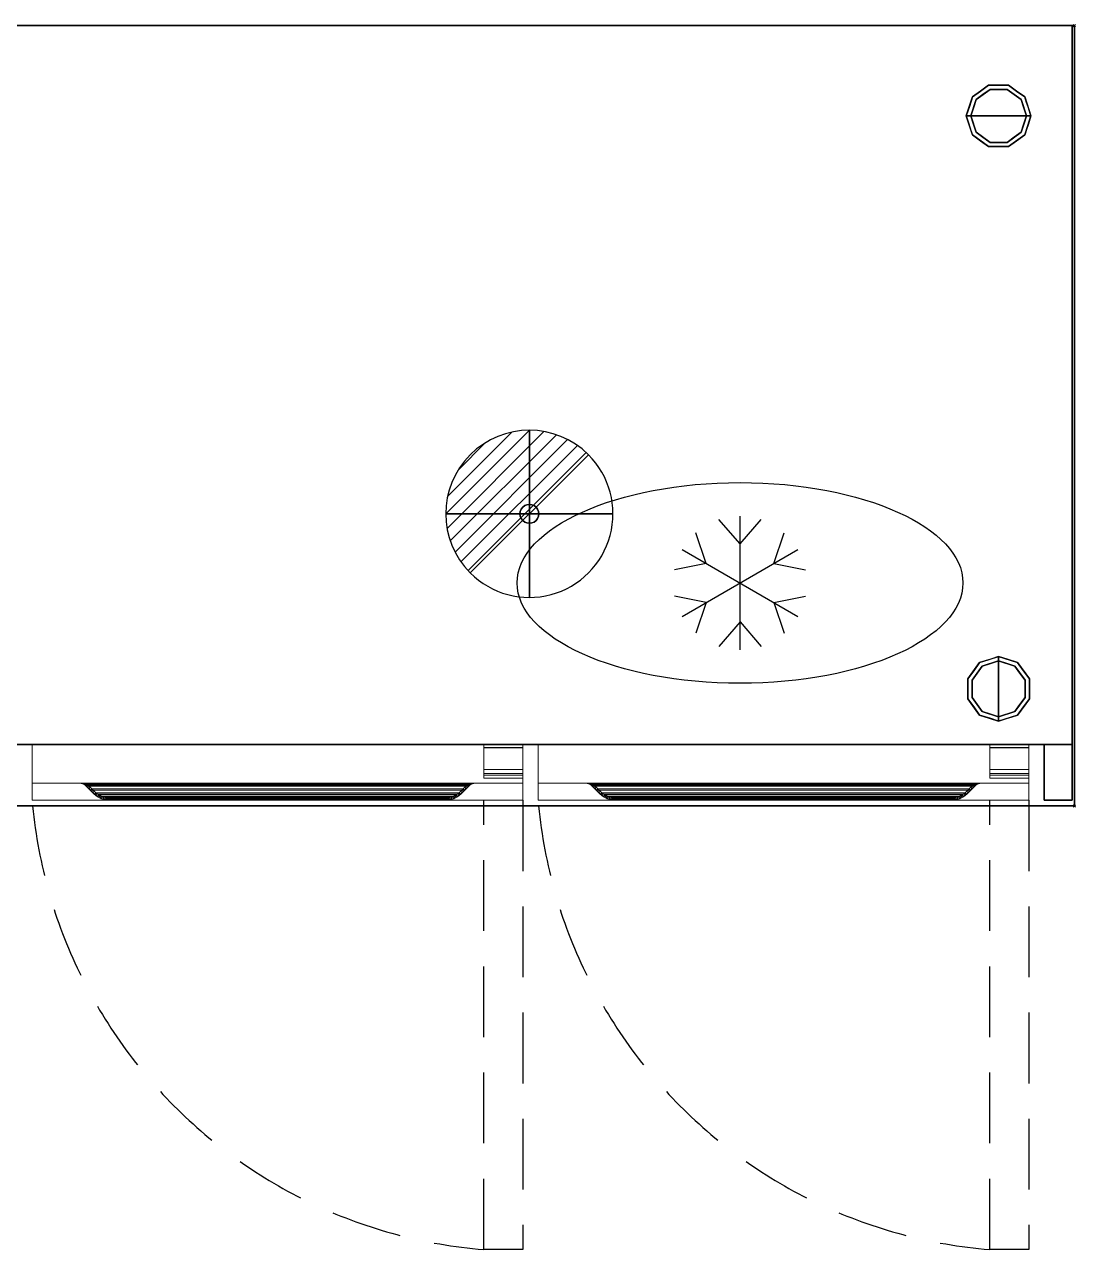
# Model space of a CAD drawing. Header units: millimetres. Extents: x -14 to 2116, y -1098 to 1.
# Drawn here: x 1173 to 2116, y -1098 to 1 of the extents above; entities that cross this region are included whole.
import ezdxf

# ---------------------------------------------------------------- set-up
doc = ezdxf.new("R2010")
doc.units = ezdxf.units.MM
doc.header["$PDMODE"] = 3
doc.linetypes.add('NASCOSTA', pattern=[9.525, 6.35, -3.175])
for name, color, linetype in [('IQ_200_2D', 1, 'Continuous'), ('IQ_200_3D', 1, 'Continuous'), ('IQ_204_2D', 7, 'Continuous'), ('IQ_204_3D', 7, 'Continuous'), ('IQ_CON_DRAIN_INT', 7, 'Continuous'), ('IQ_INS_3D', 3, 'Continuous')]:
    doc.layers.add(name, color=color, linetype=linetype)

# ---------------------------------------------------------------- blocks, each defined once
blk = doc.blocks.new('hpp_sd_r_2d')
at = {"layer": 'IQ_204_2D', "linetype": 'NASCOSTA', "ltscale": 10}
for p, q in [((405, -403), (405, 0)), ((440, 0), (440, -403)), ((440, -403), (405, -403))]:
    blk.add_line(p, q, dxfattribs=at)
blk.add_arc((441, 38.4), 442.9, 185.6227, 265.337, dxfattribs=at)
blk = doc.blocks.new('hpp_sd_r_3d')
at = {"layer": 'IQ_200_3D', "lineweight": 9}
mesh = blk.add_polyface(dxfattribs=at)
corners = [(0, -50, 568.8), (0, -50, 47), (0, 0, 47), (0, 0, 675), (0, -34.6, 675), (0, -34.6, 626.3)]
mesh.append_faces([[corners[k] for k in face] for face in [(5, 3, 0)]], dxfattribs={"vtx0": -1, "vtx1": -1})
mesh.append_faces([[corners[k] for k in face] for face in [(5, 4, 3)]], dxfattribs={"vtx2": -1})
mesh.append_faces([[corners[k] for k in face] for face in [(3, 2, 1, 0)]], dxfattribs={"vtx3": -1})
mesh = blk.add_polyface(dxfattribs=at)
corners = [(0, 0, 47), (0, -50, 47), (440, -50, 47), (440, 0, 47)]
mesh.append_faces([[corners[k] for k in face] for face in [(3, 2, 1, 0)]])
mesh = blk.add_polyface(dxfattribs=at)
corners = [(0, 0, 675), (0, 0, 47), (440, 0, 47), (440, 0, 675)]
mesh.append_faces([[corners[k] for k in face] for face in [(3, 2, 1, 0)]])
mesh = blk.add_polyface(dxfattribs=at)
corners = [(0, -34.6, 675), (0, 0, 675), (440, 0, 675), (440, -34.6, 675)]
mesh.append_faces([[corners[k] for k in face] for face in [(3, 2, 1, 0)]])
mesh = blk.add_polyface(dxfattribs=at)
corners = [(440, -50, 568.8), (440, -34.6, 626.3), (440, -34.6, 675), (440, 0, 675), (440, 0, 47), (440, -50, 47)]
mesh.append_faces([[corners[k] for k in face] for face in [(4, 3, 1, 0)]], dxfattribs={"vtx1": -1, "vtx3": -1})
mesh.append_faces([[corners[k] for k in face] for face in [(3, 2, 1), (0, 5, 4)]], dxfattribs={"vtx2": -1})
mesh = blk.add_polyface(dxfattribs=at)
corners = [(440, -34.6, 626.3), (0, -34.6, 626.3), (0, -34.6, 675), (440, -34.6, 675), (48.3, -34.6, 656.6), (391.7, -34.6, 656.6), (392.9, -34.6, 657.7), (395, -34.6, 659.6), (397.5, -34.6, 661.2), (400.1, -34.6, 662.4), (39.9, -34.6, 662.4), (42.5, -34.6, 661.2), (45, -34.6, 659.6), (47.1, -34.6, 657.7)]
mesh.append_faces([[corners[k] for k in face] for face in [(10, 13, 12, 11)]], dxfattribs={"vtx0": -1})
mesh.append_faces([[corners[k] for k in face] for face in [(13, 10, 1, 4)]], dxfattribs={"vtx0": -1, "vtx1": -1, "vtx2": -1})
mesh.append_faces([[corners[k] for k in face] for face in [(9, 3, 2, 10), (9, 0, 3)]], dxfattribs={"vtx0": -1, "vtx2": -1})
mesh.append_faces([[corners[k] for k in face] for face in [(7, 6, 9, 8)]], dxfattribs={"vtx1": -1})
mesh.append_faces([[corners[k] for k in face] for face in [(2, 1, 10)]], dxfattribs={"vtx1": -1, "vtx2": -1})
mesh.append_faces([[corners[k] for k in face] for face in [(6, 5, 0, 9)]], dxfattribs={"vtx1": -1, "vtx2": -1, "vtx3": -1})
mesh.append_faces([[corners[k] for k in face] for face in [(1, 0, 5, 4)]], dxfattribs={"vtx1": -1, "vtx3": -1})
mesh = blk.add_polyface(dxfattribs=at)
corners = [(0, -50, 568.8), (0, -34.6, 626.3), (440, -34.6, 626.3), (440, -50, 568.8)]
mesh.append_faces([[corners[k] for k in face] for face in [(3, 2, 1, 0)]])
mesh = blk.add_polyface(dxfattribs=at)
corners = [(48.3, -37.3, 656.6), (47.7, -36.7, 657.1), (47.1, -36.2, 657.7), (45.1, -35.2, 659.5), (42.6, -34.7, 661.1), (39.9, -34.6, 662.4), (400.1, -34.6, 662.4), (397.4, -34.7, 661.1), (394.9, -35.2, 659.5), (392.9, -36.2, 657.7), (392.3, -36.7, 657.1), (391.7, -37.3, 656.6)]
mesh.append_faces([[corners[k] for k in face] for face in [(5, 4, 7, 6)]], dxfattribs={"vtx1": -1})
mesh.append_faces([[corners[k] for k in face] for face in [(4, 3, 8, 7), (9, 8, 3, 2), (2, 1, 10, 9)]], dxfattribs={"vtx1": -1, "vtx3": -1})
mesh.append_faces([[corners[k] for k in face] for face in [(1, 0, 11, 10)]], dxfattribs={"vtx3": -1})
mesh = blk.add_polyface(dxfattribs=at)
corners = [(39.9, -34.6, 662.4), (42.6, -34.7, 661.1), (45.1, -35.2, 659.5), (47.1, -36.2, 657.7), (47.1, -34.6, 657.7), (45, -34.6, 659.6), (42.5, -34.6, 661.2), (41, -34.7, 661.9), (47.1, -35.1, 657.7), (41, -34.6, 661.9)]
mesh.append_faces([[corners[k] for k in face] for face in [(8, 5, 4)]], dxfattribs={"vtx0": -1})
mesh.append_faces([[corners[k] for k in face] for face in [(2, 5, 8)]], dxfattribs={"vtx0": -1, "vtx1": -1, "vtx2": -1})
mesh.append_faces([[corners[k] for k in face] for face in [(1, 6, 5), (6, 1, 7)]], dxfattribs={"vtx0": -1, "vtx2": -1})
mesh.append_faces([[corners[k] for k in face] for face in [(2, 1, 5), (9, 6, 7)]], dxfattribs={"vtx1": -1, "vtx2": -1})
mesh.append_faces([[corners[k] for k in face] for face in [(8, 3, 2), (7, 0, 9)]], dxfattribs={"vtx2": -1})
mesh = blk.add_polyface(dxfattribs=at)
corners = [(47.1, -34.6, 657.7), (47.1, -36.2, 657.7), (47.7, -36.7, 657.1), (48.3, -37.3, 656.6), (51.9, -41, 653), (55.6, -44.6, 649.2), (58.6, -46.9, 646.3), (61.9, -48.6, 642.9), (65.5, -49.6, 639.3), (69.3, -50, 635.6), (83.6, -50, 621.3), (83.6, -48, 621.3), (69.3, -48, 635.6), (65.9, -47.7, 638.9), (62.7, -46.7, 642.2), (59.7, -45.2, 645.2), (57, -43.2, 647.9), (53.3, -39.6, 651.6), (49.7, -35.9, 655.1), (49, -35.2, 655.8), (48.3, -34.6, 656.6)]
mesh.append_faces([[corners[k] for k in face] for face in [(8, 13, 9), (6, 15, 7), (14, 7, 15), (3, 18, 4), (19, 2, 20)]], dxfattribs={"vtx0": -1, "vtx1": -1})
mesh.append_faces([[corners[k] for k in face] for face in [(9, 13, 12), (14, 8, 7), (19, 3, 2), (20, 2, 1)]], dxfattribs={"vtx0": -1, "vtx2": -1})
mesh.append_faces([[corners[k] for k in face] for face in [(16, 15, 6), (14, 13, 8), (17, 16, 5), (6, 5, 16), (18, 17, 4), (5, 4, 17), (19, 18, 3)]], dxfattribs={"vtx1": -1, "vtx2": -1})
mesh.append_faces([[corners[k] for k in face] for face in [(1, 0, 20)]], dxfattribs={"vtx2": -1})
mesh.append_faces([[corners[k] for k in face] for face in [(12, 11, 10, 9)]], dxfattribs={"vtx3": -1})
mesh = blk.add_polyface(dxfattribs=at)
corners = [(390.3, -35.9, 655.1), (391, -35.2, 655.8), (391.7, -34.6, 656.6), (48.3, -34.6, 656.6), (49, -35.2, 655.8), (49.7, -35.9, 655.1)]
mesh.append_faces([[corners[k] for k in face] for face in [(1, 0, 5, 4), (4, 3, 2, 1)]], dxfattribs={"vtx3": -1})
mesh = blk.add_polyface(dxfattribs=at)
corners = [(391.7, -37.3, 656.6), (388.1, -41, 653), (384.4, -44.6, 649.2), (55.6, -44.6, 649.2), (51.9, -41, 653), (48.3, -37.3, 656.6)]
mesh.append_faces([[corners[k] for k in face] for face in [(1, 0, 5, 4), (4, 3, 2, 1)]], dxfattribs={"vtx3": -1})
mesh = blk.add_polyface(dxfattribs=at)
corners = [(383, -43.2, 647.9), (386.7, -39.6, 651.6), (390.3, -35.9, 655.1), (49.7, -35.9, 655.1), (53.3, -39.6, 651.6), (57, -43.2, 647.9)]
mesh.append_faces([[corners[k] for k in face] for face in [(1, 0, 5, 4), (4, 3, 2, 1)]], dxfattribs={"vtx3": -1})
mesh = blk.add_polyface(dxfattribs=at)
corners = [(370.7, -48, 635.6), (374.1, -47.7, 638.9), (377.3, -46.7, 642.2), (380.3, -45.2, 645.2), (383, -43.2, 647.9), (57, -43.2, 647.9), (59.7, -45.2, 645.2), (62.7, -46.7, 642.2), (65.9, -47.7, 638.9), (69.3, -48, 635.6)]
mesh.append_faces([[corners[k] for k in face] for face in [(9, 8, 1, 0)]], dxfattribs={"vtx1": -1})
mesh.append_faces([[corners[k] for k in face] for face in [(2, 1, 8, 7), (7, 6, 3, 2)]], dxfattribs={"vtx1": -1, "vtx3": -1})
mesh.append_faces([[corners[k] for k in face] for face in [(6, 5, 4, 3)]], dxfattribs={"vtx3": -1})
mesh = blk.add_polyface(dxfattribs=at)
corners = [(391.7, -34.6, 656.6), (391, -35.2, 655.8), (390.3, -35.9, 655.1), (386.7, -39.6, 651.6), (383, -43.2, 647.9), (380.3, -45.2, 645.2), (377.3, -46.7, 642.2), (374.1, -47.7, 638.9), (370.7, -48, 635.6), (356.4, -48, 621.3), (356.4, -50, 621.3), (370.7, -50, 635.6), (374.5, -49.6, 639.3), (378.1, -48.6, 642.9), (381.4, -46.9, 646.3), (384.4, -44.6, 649.2), (388.1, -41, 653), (391.7, -37.3, 656.6), (392.3, -36.7, 657.1), (392.9, -36.2, 657.7), (392.9, -34.6, 657.7)]
mesh.append_faces([[corners[k] for k in face] for face in [(8, 11, 10, 9)]], dxfattribs={"vtx0": -1})
mesh.append_faces([[corners[k] for k in face] for face in [(4, 14, 5), (18, 0, 19), (0, 18, 1), (3, 15, 4), (14, 4, 15)]], dxfattribs={"vtx0": -1, "vtx1": -1})
mesh.append_faces([[corners[k] for k in face] for face in [(6, 13, 12), (13, 6, 5), (11, 8, 7), (7, 12, 11), (2, 17, 16)]], dxfattribs={"vtx0": -1, "vtx2": -1})
mesh.append_faces([[corners[k] for k in face] for face in [(14, 13, 5), (7, 6, 12), (18, 17, 1), (16, 15, 3), (3, 2, 16), (2, 1, 17)]], dxfattribs={"vtx1": -1, "vtx2": -1})
mesh.append_faces([[corners[k] for k in face] for face in [(0, 20, 19)]], dxfattribs={"vtx2": -1})
mesh = blk.add_polyface(dxfattribs=at)
corners = [(392.9, -34.6, 657.7), (392.9, -36.2, 657.7), (394.9, -35.2, 659.5), (397.4, -34.7, 661.1), (400.1, -34.6, 662.4), (397.5, -34.6, 661.2), (395, -34.6, 659.6), (392.9, -35.1, 657.7), (399, -34.7, 661.9), (399, -34.6, 661.9)]
mesh.append_faces([[corners[k] for k in face] for face in [(6, 7, 0), (7, 2, 1)]], dxfattribs={"vtx0": -1})
mesh.append_faces([[corners[k] for k in face] for face in [(2, 7, 6)]], dxfattribs={"vtx0": -1, "vtx1": -1, "vtx2": -1})
mesh.append_faces([[corners[k] for k in face] for face in [(8, 5, 9)]], dxfattribs={"vtx0": -1, "vtx2": -1})
mesh.append_faces([[corners[k] for k in face] for face in [(8, 3, 5), (6, 5, 3), (3, 2, 6)]], dxfattribs={"vtx1": -1, "vtx2": -1})
mesh.append_faces([[corners[k] for k in face] for face in [(9, 4, 8)]], dxfattribs={"vtx2": -1})
mesh = blk.add_polyface(dxfattribs=at)
corners = [(0, -50, 47), (0, -50, 568.8), (440, -50, 568.8), (440, -50, 47)]
mesh.append_faces([[corners[k] for k in face] for face in [(3, 2, 1, 0)]])
mesh = blk.add_polyface(dxfattribs=at)
corners = [(384.4, -44.6, 649.2), (381.4, -46.9, 646.3), (378.1, -48.6, 642.9), (374.5, -49.6, 639.3), (370.7, -50, 635.6), (69.3, -50, 635.6), (65.5, -49.6, 639.3), (61.9, -48.6, 642.9), (58.6, -46.9, 646.3), (55.6, -44.6, 649.2)]
mesh.append_faces([[corners[k] for k in face] for face in [(4, 3, 6, 5)]], dxfattribs={"vtx1": -1})
mesh.append_faces([[corners[k] for k in face] for face in [(2, 1, 8, 7), (7, 6, 3, 2)]], dxfattribs={"vtx1": -1, "vtx3": -1})
mesh.append_faces([[corners[k] for k in face] for face in [(1, 0, 9, 8)]], dxfattribs={"vtx3": -1})
mesh = blk.add_polyface(dxfattribs=at)
corners = [(338.7, -48, 614), (345.2, -48, 614.8), (351.2, -48, 617.3), (356.4, -48, 621.3), (370.7, -48, 635.6), (69.3, -48, 635.6), (83.6, -48, 621.3), (88.8, -48, 617.3), (94.8, -48, 614.8), (101.3, -48, 614)]
mesh.append_faces([[corners[k] for k in face] for face in [(6, 9, 8, 7)]], dxfattribs={"vtx0": -1})
mesh.append_faces([[corners[k] for k in face] for face in [(4, 9, 6, 5)]], dxfattribs={"vtx0": -1, "vtx1": -1})
mesh.append_faces([[corners[k] for k in face] for face in [(9, 4, 3, 0)]], dxfattribs={"vtx0": -1, "vtx2": -1})
mesh.append_faces([[corners[k] for k in face] for face in [(2, 1, 0, 3)]], dxfattribs={"vtx2": -1})
mesh = blk.add_polyface(dxfattribs=at)
corners = [(370.7, -50, 635.6), (356.4, -50, 621.3), (351.2, -50, 617.3), (345.2, -50, 614.8), (338.7, -50, 614), (101.3, -50, 614), (94.8, -50, 614.8), (88.8, -50, 617.3), (83.6, -50, 621.3), (69.3, -50, 635.6)]
mesh.append_faces([[corners[k] for k in face] for face in [(2, 4, 3), (6, 8, 7)]], dxfattribs={"vtx0": -1})
mesh.append_faces([[corners[k] for k in face] for face in [(5, 4, 0, 9), (6, 5, 9, 8)]], dxfattribs={"vtx1": -1, "vtx3": -1})
mesh.append_faces([[corners[k] for k in face] for face in [(2, 1, 0, 4)]], dxfattribs={"vtx2": -1, "vtx3": -1})
mesh = blk.add_polyface(dxfattribs=at)
corners = [(83.6, -50, 621.3), (88.8, -50, 617.3), (94.8, -50, 614.8), (101.3, -50, 614), (101.3, -48, 614), (94.8, -48, 614.8), (88.8, -48, 617.3), (83.6, -48, 621.3)]
mesh.append_faces([[corners[k] for k in face] for face in [(7, 6, 1, 0)]], dxfattribs={"vtx1": -1})
mesh.append_faces([[corners[k] for k in face] for face in [(6, 5, 2, 1)]], dxfattribs={"vtx1": -1, "vtx3": -1})
mesh.append_faces([[corners[k] for k in face] for face in [(5, 4, 3, 2)]], dxfattribs={"vtx3": -1})
mesh = blk.add_polyface(dxfattribs=at)
corners = [(101.3, -50, 614), (338.7, -50, 614), (338.7, -48, 614), (101.3, -48, 614)]
mesh.append_faces([[corners[k] for k in face] for face in [(3, 2, 1, 0)]])
mesh = blk.add_polyface(dxfattribs=at)
corners = [(356.4, -48, 621.3), (351.2, -48, 617.3), (345.2, -48, 614.8), (338.7, -48, 614), (338.7, -50, 614), (345.2, -50, 614.8), (351.2, -50, 617.3), (356.4, -50, 621.3)]
mesh.append_faces([[corners[k] for k in face] for face in [(3, 2, 5, 4)]], dxfattribs={"vtx1": -1})
mesh.append_faces([[corners[k] for k in face] for face in [(2, 1, 6, 5)]], dxfattribs={"vtx1": -1, "vtx3": -1})
mesh.append_faces([[corners[k] for k in face] for face in [(1, 0, 7, 6)]], dxfattribs={"vtx3": -1})
at = {"layer": 'IQ_204_3D', "lineweight": 9}
mesh = blk.add_polyface(dxfattribs=at)
corners = [(405, -22.3, 38), (405, -27.5, 38), (405, -27.5, 44.5), (405, -30, 44.5), (405, -30, 35.5), (405, -2.5, 35.5), (405, -2.5, 15.5), (405, 0, 15.5), (405, 0, 38), (405, -26, 44.5), (405, -2.5, 44.5), (405, -2.5, 41.2), (405, 0, 41.2), (405, 0, 47), (405, -26, 47), (405, -2.9, 676), (405, 0, 676), (405, 0, 688.5), (405, -2.5, 688.5), (405, -2.5, 678.5), (405, -26, 678.5), (405, -26, 676)]
mesh.append_faces([[corners[k] for k in face] for face in [(13, 10, 9, 14), (19, 15, 21, 20), (16, 19, 18, 17)]], dxfattribs={"vtx0": -1})
mesh.append_faces([[corners[k] for k in face] for face in [(19, 16, 15)]], dxfattribs={"vtx0": -1, "vtx2": -1})
mesh.append_faces([[corners[k] for k in face] for face in [(0, 8, 5)]], dxfattribs={"vtx1": -1, "vtx2": -1})
mesh.append_faces([[corners[k] for k in face] for face in [(5, 4, 1, 0)]], dxfattribs={"vtx1": -1, "vtx3": -1})
mesh.append_faces([[corners[k] for k in face] for face in [(4, 3, 2, 1), (8, 7, 6, 5), (13, 12, 11, 10)]], dxfattribs={"vtx3": -1})
mesh = blk.add_polyface(dxfattribs=at)
corners = [(405, 0, 15.5), (405, -2.5, 15.5), (440, -2.5, 15.5), (440, 0, 15.5)]
mesh.append_faces([[corners[k] for k in face] for face in [(3, 2, 1, 0)]])
mesh = blk.add_polyface(dxfattribs=at)
corners = [(405, 0, 38), (405, 0, 15.5), (440, 0, 15.5), (440, 0, 38)]
mesh.append_faces([[corners[k] for k in face] for face in [(3, 2, 1, 0)]])
mesh = blk.add_polyface(dxfattribs=at)
corners = [(405, -22.3, 38), (405, 0, 38), (440, 0, 38), (440, -22.3, 38)]
mesh.append_faces([[corners[k] for k in face] for face in [(3, 2, 1, 0)]])
mesh = blk.add_polyface(dxfattribs=at)
corners = [(405, 0, 47), (405, 0, 41.2), (440, 0, 41.2), (440, 0, 47)]
mesh.append_faces([[corners[k] for k in face] for face in [(3, 2, 1, 0)]])
mesh = blk.add_polyface(dxfattribs=at)
corners = [(405, -26, 47), (405, 0, 47), (440, 0, 47), (440, -26, 47)]
mesh.append_faces([[corners[k] for k in face] for face in [(3, 2, 1, 0)]])
mesh = blk.add_polyface(dxfattribs=at)
corners = [(405, 0, 41.2), (405, -2.5, 41.2), (440, -2.5, 41.2), (440, 0, 41.2)]
mesh.append_faces([[corners[k] for k in face] for face in [(3, 2, 1, 0)]])
mesh = blk.add_polyface(dxfattribs=at)
corners = [(405, 0, 676), (405, -2.9, 676), (440, -2.9, 676), (440, 0, 676)]
mesh.append_faces([[corners[k] for k in face] for face in [(3, 2, 1, 0)]])
mesh = blk.add_polyface(dxfattribs=at)
corners = [(405, 0, 688.5), (405, 0, 676), (440, 0, 676), (440, 0, 688.5)]
mesh.append_faces([[corners[k] for k in face] for face in [(3, 2, 1, 0)]])
mesh = blk.add_polyface(dxfattribs=at)
corners = [(405, -2.5, 688.5), (405, 0, 688.5), (440, 0, 688.5), (440, -2.5, 688.5)]
mesh.append_faces([[corners[k] for k in face] for face in [(3, 2, 1, 0)]])
mesh = blk.add_polyface(dxfattribs=at)
corners = [(405, -2.5, 35.5), (405, -30, 35.5), (440, -30, 35.5), (440, -2.5, 35.5)]
mesh.append_faces([[corners[k] for k in face] for face in [(3, 2, 1, 0)]])
mesh = blk.add_polyface(dxfattribs=at)
corners = [(405, -2.5, 15.5), (405, -2.5, 35.5), (440, -2.5, 35.5), (440, -2.5, 15.5)]
mesh.append_faces([[corners[k] for k in face] for face in [(3, 2, 1, 0)]])
mesh = blk.add_polyface(dxfattribs=at)
corners = [(405, -2.5, 44.5), (405, -26, 44.5), (440, -26, 44.5), (440, -2.5, 44.5)]
mesh.append_faces([[corners[k] for k in face] for face in [(3, 2, 1, 0)]])
mesh = blk.add_polyface(dxfattribs=at)
corners = [(405, -2.5, 41.2), (405, -2.5, 44.5), (440, -2.5, 44.5), (440, -2.5, 41.2)]
mesh.append_faces([[corners[k] for k in face] for face in [(3, 2, 1, 0)]])
mesh = blk.add_polyface(dxfattribs=at)
corners = [(405, -2.5, 678.5), (405, -2.5, 688.5), (440, -2.5, 688.5), (440, -2.5, 678.5)]
mesh.append_faces([[corners[k] for k in face] for face in [(3, 2, 1, 0)]])
mesh = blk.add_polyface(dxfattribs=at)
corners = [(405, -26, 678.5), (405, -2.5, 678.5), (440, -2.5, 678.5), (440, -26, 678.5)]
mesh.append_faces([[corners[k] for k in face] for face in [(3, 2, 1, 0)]])
mesh = blk.add_polyface(dxfattribs=at)
corners = [(405, -2.9, 676), (405, -26, 676), (440, -26, 676), (440, -2.9, 676)]
mesh.append_faces([[corners[k] for k in face] for face in [(3, 2, 1, 0)]])
mesh = blk.add_polyface(dxfattribs=at)
corners = [(440, -22.3, 38), (440, 0, 38), (440, 0, 15.5), (440, -2.5, 15.5), (440, -2.5, 35.5), (440, -30, 35.5), (440, -30, 44.5), (440, -27.5, 44.5), (440, -27.5, 38), (440, -26, 44.5), (440, -26, 47), (440, 0, 47), (440, 0, 41.2), (440, -2.5, 41.2), (440, -2.5, 44.5), (440, -2.9, 676), (440, -26, 676), (440, -26, 678.5), (440, -2.5, 678.5), (440, -2.5, 688.5), (440, 0, 688.5), (440, 0, 676)]
mesh.append_faces([[corners[k] for k in face] for face in [(5, 8, 7, 6), (11, 14, 13, 12)]], dxfattribs={"vtx0": -1})
mesh.append_faces([[corners[k] for k in face] for face in [(18, 15, 21)]], dxfattribs={"vtx0": -1, "vtx2": -1})
mesh.append_faces([[corners[k] for k in face] for face in [(19, 18, 21, 20), (16, 15, 18, 17)]], dxfattribs={"vtx1": -1})
mesh.append_faces([[corners[k] for k in face] for face in [(0, 8, 5)]], dxfattribs={"vtx1": -1, "vtx2": -1})
mesh.append_faces([[corners[k] for k in face] for face in [(5, 4, 1, 0)]], dxfattribs={"vtx1": -1, "vtx3": -1})
mesh.append_faces([[corners[k] for k in face] for face in [(3, 2, 1, 4)]], dxfattribs={"vtx2": -1})
mesh.append_faces([[corners[k] for k in face] for face in [(11, 10, 9, 14)]], dxfattribs={"vtx3": -1})
mesh = blk.add_polyface(dxfattribs=at)
corners = [(405, -27.5, 38), (405, -22.3, 38), (440, -22.3, 38), (440, -27.5, 38)]
mesh.append_faces([[corners[k] for k in face] for face in [(3, 2, 1, 0)]])
mesh = blk.add_polyface(dxfattribs=at)
corners = [(405, -26, 44.5), (405, -26, 47), (440, -26, 47), (440, -26, 44.5)]
mesh.append_faces([[corners[k] for k in face] for face in [(3, 2, 1, 0)]])
mesh = blk.add_polyface(dxfattribs=at)
corners = [(405, -26, 676), (405, -26, 678.5), (440, -26, 678.5), (440, -26, 676)]
mesh.append_faces([[corners[k] for k in face] for face in [(3, 2, 1, 0)]])
mesh = blk.add_polyface(dxfattribs=at)
corners = [(405, -27.5, 44.5), (405, -27.5, 38), (440, -27.5, 38), (440, -27.5, 44.5)]
mesh.append_faces([[corners[k] for k in face] for face in [(3, 2, 1, 0)]])
mesh = blk.add_polyface(dxfattribs=at)
corners = [(405, -30, 44.5), (405, -27.5, 44.5), (440, -27.5, 44.5), (440, -30, 44.5)]
mesh.append_faces([[corners[k] for k in face] for face in [(3, 2, 1, 0)]])
mesh = blk.add_polyface(dxfattribs=at)
corners = [(405, -30, 35.5), (405, -30, 44.5), (440, -30, 44.5), (440, -30, 35.5)]
mesh.append_faces([[corners[k] for k in face] for face in [(3, 2, 1, 0)]])
blk = doc.blocks.new('ice_ref')
at = {"layer": 'IQ_204_2D'}
for p, q in [((0, 35), (-19.1, 56.9)), ((0, -60), (0, 60)), ((0, 35), (19.1, 56.9)), ((-30.3, 17.5), (-39.7, 45)), ((30.3, 17.5), (39.7, 45)), ((-52, -30), (52, 30)), ((-52, 30), (52, -30)), ((-30.3, 17.5), (-58.8, 11.9)), ((30.3, 17.5), (58.8, 11.9)), ((-30.3, -17.5), (-58.8, -11.9)), ((-30.3, -17.5), (-39.7, -45)), ((30.3, -17.5), (58.8, -11.9)), ((30.3, -17.5), (39.7, -45)), ((0, -35), (-19.1, -56.9)), ((0, -35), (19.1, -56.9))]:
    blk.add_line(p, q, dxfattribs=at)
blk.add_ellipse((0, 0), major_axis=(-200, 0), ratio=0.45, dxfattribs=at)
blk = doc.blocks.new('*X1778')
at = {"color": 0}
for p, q in [((313.99, 2209.04), (321.51, 2216.55)), ((314.11, 2207.74), (322.8, 2216.44)), ((314.16, 2210.62), (319.93, 2216.39)), ((314.4, 2206.62), (323.93, 2216.15)), ((314.82, 2205.62), (324.92, 2215.72)), ((315.1, 2212.98), (317.57, 2215.44)), ((315.35, 2204.74), (325.8, 2215.19)), ((315.99, 2203.96), (326.58, 2214.56))]:
    blk.add_line(p, q, dxfattribs=at)
blk = doc.blocks.new('drain')
blk.add_line((-2.121, -2.121), (2.121, 2.121))
at = {"extrusion": (-1, 0, 0)}
blk.add_line((0, 2.121, -2.121), (0, -2.121, 2.121), dxfattribs=at)
at = {"extrusion": (0, -1, 0)}
blk.add_line((-2.121, 0, -2.121), (2.121, 0, 2.121), dxfattribs=at)
at = {"extrusion": (-1, 0, 0)}
for start, end in [(45, 225), (225, 45)]:
    blk.add_arc((0, 0), 3, start, end, dxfattribs=at)
for start, end in [(45, 225), (225, 45)]:
    blk.add_arc((0, 0), 3, start, end)
at = {"extrusion": (0, -1, 0)}
for start, end in [(45, 225), (225, 45)]:
    blk.add_arc((0, 0), 3, start, end, dxfattribs=at)
at = {"xscale": 0.4000000000000909, "yscale": 0.4000000000000909, "zscale": 0.4000000000000909}
blk.add_blockref('*X1778', (-128.597, -883.621), dxfattribs=at)
at = {"extrusion": (-1, 0, 0), "xscale": 0.3999999999999773, "yscale": 0.3999999999999773, "zscale": 0.3999999999999773}
blk.add_blockref('*X1778', (-128.597, -883.621), dxfattribs=at)
at = {"extrusion": (0, -1, 0), "xscale": 0.4000000000000909, "yscale": 0.4000000000000909, "zscale": 0.4000000000000909}
blk.add_blockref('*X1778', (-128.597, -883.621), dxfattribs=at)
blk = doc.blocks.new('iq_con_drain3d')
at = {"layer": 'IQ_204_3D'}
for points, invisible_edges in [([(-8.5, 0, -40), (-8.2, 2.2, -40), (-7.4, 4.2, -40), (-6, 6, -40)], 8), ([(6, 6, -40), (7.4, 4.2, -40), (-6, -6, -40), (-8.5, 0, -40)], 14), ([(-8.5, 0), (-8.2, 2.2), (-8.2, 2.2, -40), (-8.5, 0, -40)], 2), ([(-8.5, 0, -40), (-6, -6, -40), (-7.4, -4.2, -40), (-8.2, -2.2, -40)], 1), ([(-8.5, 0, -40), (-8.2, -2.2, -40), (-8.2, -2.2), (-8.5, 0)], 2), ([(-7.4, 4.2, -40), (-8.2, 2.2, -40), (-8.2, 2.2), (-7.4, 4.2)], 10), ([(-6, 6, -40), (-7.4, 4.2, -40), (-7.4, 4.2), (-6, 6)], 10), ([(0, 8.5, -40), (-6, 6, -40), (-4.2, 7.4, -40), (-2.2, 8.2, -40)], 1), ([(-4.2, 7.4, -40), (-6, 6, -40), (-6, 6), (-4.2, 7.4)], 10), ([(-2.2, 8.2, -40), (-4.2, 7.4, -40), (-4.2, 7.4), (-2.2, 8.2)], 10), ([(0, 8.5, -40), (-2.2, 8.2, -40), (-2.2, 8.2), (0, 8.5)], 10), ([(0, 8.5, -40), (2.2, 8.2, -40), (4.2, 7.4, -40), (6, 6, -40)], 8), ([(0, 8.5), (2.2, 8.2), (2.2, 8.2, -40), (0, 8.5, -40)], 10), ([(4.2, 7.4, -40), (2.2, 8.2, -40), (2.2, 8.2), (4.2, 7.4)], 10), ([(6, 6, -40), (4.2, 7.4, -40), (4.2, 7.4), (6, 6)], 10), ([(7.4, 4.2, -40), (6, 6, -40), (6, 6), (7.4, 4.2)], 10), ([(8.5, 0, -40), (6, -6, -40), (7.4, 4.2, -40), (8.2, 2.2, -40)], 3), ([(8.5, 0, -40), (8.2, -2.2, -40), (7.4, -4.2, -40), (6, -6, -40)], 8), ([(8.2, 2.2, -40), (7.4, 4.2, -40), (7.4, 4.2), (8.2, 2.2)], 10), ([(8.5, 0, -40), (8.2, 2.2, -40), (8.2, 2.2), (8.5, 0)], 2), ([(8.5, 0), (8.2, -2.2), (8.2, -2.2, -40), (8.5, 0, -40)], 2), ([(-8.2, -2.2, -40), (-7.4, -4.2, -40), (-7.4, -4.2), (-8.2, -2.2)], 10), ([(-7.4, -4.2, -40), (-6, -6, -40), (-6, -6), (-7.4, -4.2)], 10), ([(0, -8.5, -40), (-2.2, -8.2, -40), (-4.2, -7.4, -40), (-6, -6, -40)], 8), ([(-6, -6, -40), (-4.2, -7.4, -40), (-4.2, -7.4), (-6, -6)], 10), ([(-4.2, -7.4, -40), (-2.2, -8.2, -40), (-2.2, -8.2), (-4.2, -7.4)], 10), ([(0, -8.5), (-2.2, -8.2), (-2.2, -8.2, -40), (0, -8.5, -40)], 10), ([(4.2, -7.4, -40), (2.2, -8.2, -40), (0, -8.5, -40), (6, -6, -40)], 4), ([(0, -8.5, -40), (2.2, -8.2, -40), (2.2, -8.2), (0, -8.5)], 10), ([(2.2, -8.2, -40), (4.2, -7.4, -40), (4.2, -7.4), (2.2, -8.2)], 10), ([(4.2, -7.4, -40), (6, -6, -40), (6, -6), (4.2, -7.4)], 10), ([(6, -6, -40), (7.4, -4.2, -40), (7.4, -4.2), (6, -6)], 10), ([(7.4, -4.2, -40), (8.2, -2.2, -40), (8.2, -2.2), (7.4, -4.2)], 10)]:
    blk.add_3dface(points, dxfattribs=dict(at, invisible_edges=invisible_edges))

msp = doc.modelspace()

# ---------------------------------------------------------------- linework, layer by layer
at = {"layer": 'IQ_200_2D'}
msp.add_lwpolyline([(0, 0), (2115, 0), (2115, -700), (0, -700)], close=True, dxfattribs=at)
at = {"layer": 'IQ_200_3D'}
for points in [[(2115, -700, 850), (0, -700, 850), (0, 0, 850), (2115, 0, 850)], [(2115, 0, 900), (0, 0, 900), (0, -700, 900), (2115, -700, 900)], [(2115, 0, 900), (0, 0, 900), (0, 0, 850), (2115, 0, 850)], [(2113, -645, 150), (2, -645, 150), (2, 0, 150), (2113, 0, 150)], [(2113, 0, 150), (2, 0, 150), (2, 0, 850), (2113, 0, 850)], [(2115, -700, 850), (2115, 0, 850), (2115, 0, 900), (2115, -700, 900)], [(2113, -645, 198), (2113, -695, 198), (2088, -695, 198), (2088, -645, 198)], [(2088, -645, 850), (2088, -645, 198), (2088, -695, 198), (2088, -695, 850)], [(2115, -700, 900), (0, -700, 900), (0, -700, 850), (2115, -700, 850)], [(2088, -695, 850), (2088, -695, 198), (2113, -695, 198), (2113, -695, 850)]]:
    msp.add_3dface(points, dxfattribs=at)
for points, invisible_edges in [([(2113, -645, 198), (2113, 0, 850), (2113, -695, 850), (2113, -695, 198)], 1), ([(2113, 0, 150), (2113, 0, 850), (2113, -645, 198), (2113, -645, 150)], 2), ([(27, -645, 198), (2, -645, 198), (2, -645, 150), (2113, -645, 150)], 8), ([(2113, -645, 150), (2113, -645, 198), (2088, -645, 198), (27, -645, 198)], 12), ([(2088, -645, 198), (2088, -645, 850), (27, -645, 850), (27, -645, 198)], 8), ([(2088, -645, 198), (2088, -645, 850), (27, -645, 850), (27, -645, 198)], 4)]:
    msp.add_3dface(points, dxfattribs=dict(at, invisible_edges=invisible_edges))
at = {"layer": 'IQ_204_2D', "linetype": 'NASCOSTA', "ltscale": 10}
msp.add_line((2, -645), (2113, -645), dxfattribs=at)
at = {"layer": 'IQ_204_2D', "color": 7, "linetype": 'NASCOSTA', "ltscale": 10}
msp.add_lwpolyline([(2, 0), (2113, 0), (2113, -645), (2, -645)], close=True, dxfattribs=at)
at = {"layer": 'IQ_204_3D'}
for points, invisible_edges in [([(2023.5, -64, 25), (2038, -53.4, 25), (2039.3, -57.2, 25), (2026.8, -66.3, 25)], 10), ([(2030.8, -58.7, 150), (2038, -53.4, 150), (2038, -53.4, 25), (2030.8, -58.7, 25)], 10), ([(2047, -53.4, 25), (2038, -53.4, 25), (2038, -53.4, 150), (2047, -53.4, 150)], 10), ([(2038, -53.4, 25), (2056, -53.4, 25), (2054.7, -57.2, 25), (2039.3, -57.2, 25)], 10), ([(2056, -53.4, 25), (2047, -53.4, 25), (2047, -53.4, 150), (2056, -53.4, 150)], 10), ([(2054.7, -57.2, 25), (2056, -53.4, 25), (2070.5, -64, 25), (2067.2, -66.3, 25)], 5), ([(2056, -53.4, 150), (2063.2, -58.7, 150), (2063.2, -58.7, 25), (2056, -53.4, 25)], 10), ([(2018, -81, 25), (2023.5, -64, 25), (2026.8, -66.3, 25), (2022, -81, 25)], 2), ([(2023.5, -64, 25), (2020.8, -72.5, 25), (2020.8, -72.5, 150), (2023.5, -64, 150)], 10), ([(2039.3, -57.2), (2047, -81), (2022, -81), (2026.8, -66.3)], 1), ([(2023.5, -64, 150), (2030.8, -58.7, 150), (2030.8, -58.7, 25), (2023.5, -64, 25)], 10), ([(2026.8, -66.3), (2026.8, -66.3, 25), (2033, -61.8, 25), (2033, -61.8)], 5), ([(2033, -61.8), (2033, -61.8, 25), (2039.3, -57.2, 25), (2039.3, -57.2)], 5), ([(2039.3, -57.2), (2039.3, -57.2, 25), (2047, -57.2, 25), (2047, -57.2)], 5), ([(2047, -81), (2047, -81), (2039.3, -57.2), (2054.7, -57.2)], 11), ([(2047, -57.2), (2047, -57.2, 25), (2054.7, -57.2, 25), (2054.7, -57.2)], 5), ([(2072, -81), (2047, -81), (2054.7, -57.2), (2067.2, -66.3)], 2), ([(2061, -61.8), (2054.7, -57.2), (2054.7, -57.2, 25), (2061, -61.8, 25)], 10), ([(2067.2, -66.3), (2061, -61.8), (2061, -61.8, 25), (2067.2, -66.3, 25)], 10), ([(2070.5, -64, 25), (2063.2, -58.7, 25), (2063.2, -58.7, 150), (2070.5, -64, 150)], 10), ([(2067.2, -66.3, 25), (2070.5, -64, 25), (2076, -81, 25), (2072, -81, 25)], 1), ([(2070.5, -64, 25), (2070.5, -64, 25), (2070.5, -64, 150), (2072.1, -68.9, 25)], 6), ([(2073.2, -72.5, 150), (2073.2, -72.5, 150), (2072.1, -68.9, 25), (2070.5, -64, 150)], 6), ([(2020.8, -72.5, 150), (2020.8, -72.5, 25), (2018, -81, 25), (2018, -81, 150)], 1), ([(2022, -81), (2022, -81, 25), (2024.4, -73.7, 25), (2024.4, -73.7)], 4), ([(2024.4, -73.7), (2024.4, -73.7, 25), (2026.8, -66.3, 25), (2026.8, -66.3)], 5), ([(2069.7, -73.9), (2069.7, -73.9), (2067.2, -66.3), (2069.6, -73.7, 25)], 13), ([(2067.2, -66.3, 25), (2067.2, -66.3, 25), (2069.6, -73.7, 25), (2067.2, -66.3)], 13), ([(2069.6, -73.7, 25), (2069.6, -73.7, 25), (2072, -81, 25), (2069.7, -73.9)], 13), ([(2072, -81, 25), (2072, -81, 25), (2072, -81), (2069.7, -73.9)], 9), ([(2073.2, -72.5, 150), (2073.2, -72.5, 150), (2073.7, -73.9, 25), (2072.1, -68.9, 25)], 11), ([(2073.2, -72.5, 150), (2073.2, -72.5, 150), (2076, -81, 150), (2073.7, -73.9, 25)], 13), ([(2076, -81, 150), (2076, -81, 150), (2076, -81, 25), (2073.7, -73.9, 25)], 9), ([(2018, -81, 150), (2018, -81, 150), (2018, -81, 25), (2020.3, -88.1, 25)], 9), ([(2020.8, -89.5, 150), (2020.8, -89.5, 150), (2018, -81, 150), (2020.3, -88.1, 25)], 13), ([(2018, -81, 25), (2022, -81, 25), (2026.8, -95.7, 25), (2023.5, -98, 25)], 4), ([(2024.4, -88.3, 25), (2024.4, -88.3, 25), (2022, -81, 25), (2024.3, -88.1)], 13), ([(2022, -81, 25), (2022, -81, 25), (2022, -81), (2024.3, -88.1)], 9), ([(2022, -81), (2047, -81), (2039.3, -104.8), (2026.8, -95.7)], 2), ([(2039.3, -104.8), (2039.3, -104.8), (2047, -81), (2054.7, -104.8)], 6), ([(2054.7, -104.8), (2047, -81), (2072, -81), (2067.2, -95.7)], 1), ([(2067.2, -95.7, 25), (2072, -81, 25), (2076, -81, 25), (2070.5, -98, 25)], 8), ([(2072, -81, 25), (2072, -81, 25), (2069.6, -88.3, 25), (2069.7, -88.1)], 13), ([(2069.7, -88.1), (2069.7, -88.1), (2072, -81), (2072, -81, 25)], 9), ([(2073.2, -89.5, 25), (2073.2, -89.5, 25), (2076, -81, 25), (2073.7, -88.1, 150)], 13), ([(2076, -81, 150), (2076, -81, 150), (2073.7, -88.1, 150), (2076, -81, 25)], 4), ([(2020.8, -89.5, 150), (2020.8, -89.5, 150), (2020.3, -88.1, 25), (2021.9, -93.1, 25)], 11), ([(2020.8, -89.5, 150), (2020.8, -89.5, 150), (2021.9, -93.1, 25), (2023.5, -98, 150)], 6), ([(2023.5, -98, 25), (2023.5, -98, 25), (2023.5, -98, 150), (2021.9, -93.1, 25)], 6), ([(2023.5, -98, 25), (2026.8, -95.7, 25), (2039.3, -104.8, 25), (2038, -108.6, 25)], 5), ([(2030.8, -103.3, 150), (2023.5, -98, 150), (2023.5, -98, 25), (2030.8, -103.3, 25)], 10), ([(2024.3, -88.1), (2024.3, -88.1), (2026.8, -95.7), (2024.4, -88.3, 25)], 13), ([(2026.8, -95.7, 25), (2026.8, -95.7, 25), (2024.4, -88.3, 25), (2026.8, -95.7)], 13), ([(2026.8, -95.7, 25), (2026.8, -95.7), (2033, -100.2), (2033, -100.2, 25)], 5), ([(2054.7, -104.8, 25), (2067.2, -95.7, 25), (2070.5, -98, 25), (2056, -108.6, 25)], 10), ([(2067.2, -95.7), (2067.2, -95.7, 25), (2061, -100.2, 25), (2061, -100.2)], 5), ([(2063.2, -103.3, 25), (2070.5, -98, 25), (2070.5, -98, 150), (2063.2, -103.3, 150)], 10), ([(2069.7, -88.1), (2069.7, -88.1), (2069.6, -88.3, 25), (2067.2, -95.7)], 6), ([(2067.2, -95.7), (2067.2, -95.7), (2069.6, -88.3, 25), (2067.2, -95.7, 25)], 11), ([(2073.2, -89.5, 25), (2073.2, -89.5, 25), (2072.1, -93.1, 150), (2070.5, -98, 25)], 6), ([(2070.5, -98, 150), (2070.5, -98, 150), (2070.5, -98, 25), (2072.1, -93.1, 150)], 6), ([(2073.2, -89.5, 25), (2073.2, -89.5, 25), (2073.7, -88.1, 150), (2072.1, -93.1, 150)], 11), ([(2030.8, -103.3, 25), (2038, -108.6, 25), (2038, -108.6, 150), (2030.8, -103.3, 150)], 10), ([(2033, -100.2, 25), (2033, -100.2), (2039.3, -104.8), (2039.3, -104.8, 25)], 5), ([(2038, -108.6, 25), (2039.3, -104.8, 25), (2054.7, -104.8, 25), (2056, -108.6, 25)], 5), ([(2047, -108.6, 150), (2038, -108.6, 150), (2038, -108.6, 25), (2047, -108.6, 25)], 10), ([(2039.3, -104.8), (2047, -104.8), (2054.7, -104.8, 25), (2047, -104.8, 25)], 10), ([(2047, -104.8, 25), (2047, -104.8, 25), (2039.3, -104.8, 25), (2039.3, -104.8)], 13), ([(2054.7, -104.8, 25), (2054.7, -104.8, 25), (2047, -104.8), (2054.7, -104.8)], 11), ([(2047, -108.6, 25), (2056, -108.6, 25), (2056, -108.6, 150), (2047, -108.6, 150)], 10), ([(2054.7, -104.8, 25), (2054.7, -104.8), (2061, -100.2), (2061, -100.2, 25)], 5), ([(2056, -108.6, 25), (2063.2, -103.3, 25), (2063.2, -103.3, 150), (2056, -108.6, 150)], 10), ([(2047, -570), (2047, -595), (2023.2, -587.3), (2032.3, -574.8)], 2), ([(2047, -566, 25), (2047, -570, 25), (2032.3, -574.8, 25), (2030, -571.5, 25)], 4), ([(2038.5, -568.8, 150), (2038.5, -568.8, 150), (2034.9, -569.9, 25), (2030, -571.5, 150)], 6), ([(2030, -571.5, 25), (2030, -571.5, 25), (2030, -571.5, 150), (2034.9, -569.9, 25)], 6), ([(2038.5, -568.8, 150), (2038.5, -568.8, 150), (2039.9, -568.3, 25), (2034.9, -569.9, 25)], 11), ([(2038.5, -568.8, 150), (2038.5, -568.8, 150), (2047, -566, 150), (2039.9, -568.3, 25)], 13), ([(2039.7, -572.4, 25), (2039.7, -572.4, 25), (2047, -570, 25), (2039.9, -572.3)], 13), ([(2047, -566, 150), (2047, -566, 150), (2047, -566, 25), (2039.9, -568.3, 25)], 9), ([(2047, -570, 25), (2047, -570, 25), (2047, -570), (2039.9, -572.3)], 9), ([(2055.5, -568.8, 150), (2055.5, -568.8, 25), (2047, -566, 25), (2047, -566, 150)], 1), ([(2047, -566, 25), (2064, -571.5, 25), (2061.7, -574.8, 25), (2047, -570, 25)], 2), ([(2047, -570), (2047, -570, 25), (2054.3, -572.4, 25), (2054.3, -572.4)], 4), ([(2070.8, -587.3), (2047, -595), (2047, -570), (2061.7, -574.8)], 1), ([(2064, -571.5, 25), (2055.5, -568.8, 25), (2055.5, -568.8, 150), (2064, -571.5, 150)], 10), ([(2030, -571.5, 25), (2032.3, -574.8, 25), (2023.2, -587.3, 25), (2019.4, -586, 25)], 5), ([(2024.7, -578.8, 25), (2019.4, -586, 25), (2019.4, -586, 150), (2024.7, -578.8, 150)], 10), ([(2027.8, -581, 25), (2027.8, -581), (2023.2, -587.3), (2023.2, -587.3, 25)], 5), ([(2024.7, -578.8, 150), (2030, -571.5, 150), (2030, -571.5, 25), (2024.7, -578.8, 25)], 10), ([(2032.3, -574.8, 25), (2032.3, -574.8), (2027.8, -581), (2027.8, -581, 25)], 5), ([(2039.9, -572.3), (2039.9, -572.3), (2032.3, -574.8), (2039.7, -572.4, 25)], 13), ([(2032.3, -574.8, 25), (2032.3, -574.8, 25), (2039.7, -572.4, 25), (2032.3, -574.8)], 13), ([(2054.3, -572.4), (2054.3, -572.4, 25), (2061.7, -574.8, 25), (2061.7, -574.8)], 5), ([(2064, -571.5, 25), (2074.6, -586, 25), (2070.8, -587.3, 25), (2061.7, -574.8, 25)], 10), ([(2061.7, -574.8), (2061.7, -574.8, 25), (2066.2, -581, 25), (2066.2, -581)], 5), ([(2064, -571.5, 150), (2069.3, -578.8, 150), (2069.3, -578.8, 25), (2064, -571.5, 25)], 10), ([(2066.2, -581), (2066.2, -581, 25), (2070.8, -587.3, 25), (2070.8, -587.3)], 5), ([(2069.3, -578.8, 150), (2074.6, -586, 150), (2074.6, -586, 25), (2069.3, -578.8, 25)], 10), ([(2019.4, -595, 150), (2019.4, -586, 150), (2019.4, -586, 25), (2019.4, -595, 25)], 10), ([(2019.4, -586, 25), (2023.2, -587.3, 25), (2023.2, -602.7, 25), (2019.4, -604, 25)], 5), ([(2023.2, -587.3), (2023.2, -595), (2023.2, -602.7, 25), (2023.2, -595, 25)], 10), ([(2023.2, -595, 25), (2023.2, -595, 25), (2023.2, -587.3, 25), (2023.2, -587.3)], 13), ([(2023.2, -587.3), (2023.2, -587.3), (2047, -595), (2023.2, -602.7)], 6), ([(2047, -595), (2047, -595), (2070.8, -587.3), (2070.8, -602.7)], 11), ([(2074.6, -586, 25), (2074.6, -604, 25), (2070.8, -602.7, 25), (2070.8, -587.3, 25)], 10), ([(2070.8, -587.3), (2070.8, -587.3, 25), (2070.8, -595, 25), (2070.8, -595)], 5), ([(2074.6, -595, 25), (2074.6, -586, 25), (2074.6, -586, 150), (2074.6, -595, 150)], 10), ([(2019.4, -595, 25), (2019.4, -604, 25), (2019.4, -604, 150), (2019.4, -595, 150)], 10), ([(2023.2, -602.7, 25), (2032.3, -615.2, 25), (2030, -618.5, 25), (2019.4, -604, 25)], 10), ([(2019.4, -604, 25), (2024.7, -611.2, 25), (2024.7, -611.2, 150), (2019.4, -604, 150)], 10), ([(2023.2, -602.7, 25), (2023.2, -602.7, 25), (2023.2, -595), (2023.2, -602.7)], 11), ([(2023.2, -602.7), (2047, -595), (2047, -620), (2032.3, -615.2)], 1), ([(2023.2, -602.7, 25), (2023.2, -602.7), (2027.8, -609), (2027.8, -609, 25)], 5), ([(2047, -620), (2047, -595), (2070.8, -602.7), (2061.7, -615.2)], 2), ([(2070.8, -602.7, 25), (2074.6, -604, 25), (2064, -618.5, 25), (2061.7, -615.2, 25)], 5), ([(2066.2, -609), (2070.8, -602.7), (2070.8, -602.7, 25), (2066.2, -609, 25)], 10), ([(2074.6, -604, 150), (2069.3, -611.2, 150), (2069.3, -611.2, 25), (2074.6, -604, 25)], 10), ([(2070.8, -595), (2070.8, -595, 25), (2070.8, -602.7, 25), (2070.8, -602.7)], 5), ([(2074.6, -604, 25), (2074.6, -595, 25), (2074.6, -595, 150), (2074.6, -604, 150)], 10), ([(2024.7, -611.2, 25), (2030, -618.5, 25), (2030, -618.5, 150), (2024.7, -611.2, 150)], 10), ([(2032.3, -615.2), (2032.3, -615.2, 25), (2027.8, -609, 25), (2027.8, -609)], 5), ([(2032.3, -615.2, 25), (2047, -620, 25), (2047, -624, 25), (2030, -618.5, 25)], 8), ([(2032.3, -615.2), (2032.3, -615.2), (2039.7, -617.6, 25), (2032.3, -615.2, 25)], 11), ([(2039.9, -617.7), (2039.9, -617.7), (2039.7, -617.6, 25), (2032.3, -615.2)], 6), ([(2061.7, -615.2, 25), (2064, -618.5, 25), (2047, -624, 25), (2047, -620, 25)], 1), ([(2054.1, -617.7), (2054.1, -617.7), (2061.7, -615.2), (2054.3, -617.6, 25)], 13), ([(2061.7, -615.2, 25), (2061.7, -615.2, 25), (2054.3, -617.6, 25), (2061.7, -615.2)], 13), ([(2061.7, -615.2), (2066.2, -609), (2066.2, -609, 25), (2061.7, -615.2, 25)], 10), ([(2064, -618.5, 25), (2069.3, -611.2, 25), (2069.3, -611.2, 150), (2064, -618.5, 150)], 10), ([(2030, -618.5, 150), (2030, -618.5, 150), (2030, -618.5, 25), (2034.9, -620.1, 150)], 6), ([(2038.5, -621.2, 25), (2038.5, -621.2, 25), (2034.9, -620.1, 150), (2030, -618.5, 25)], 6), ([(2038.5, -621.2, 25), (2038.5, -621.2, 25), (2039.9, -621.7, 150), (2034.9, -620.1, 150)], 11), ([(2038.5, -621.2, 25), (2038.5, -621.2, 25), (2047, -624, 25), (2039.9, -621.7, 150)], 13), ([(2047, -620, 25), (2047, -620, 25), (2039.7, -617.6, 25), (2039.9, -617.7)], 13), ([(2039.9, -617.7), (2039.9, -617.7), (2047, -620), (2047, -620, 25)], 9), ([(2047, -624, 150), (2047, -624, 150), (2039.9, -621.7, 150), (2047, -624, 25)], 4), ([(2054.3, -617.6, 25), (2054.3, -617.6, 25), (2047, -620, 25), (2054.1, -617.7)], 13), ([(2047, -620, 25), (2047, -620, 25), (2047, -620), (2054.1, -617.7)], 9), ([(2055.5, -621.2, 150), (2055.5, -621.2, 150), (2047, -624, 150), (2054.1, -621.7, 25)], 13), ([(2047, -624, 150), (2047, -624, 150), (2047, -624, 25), (2054.1, -621.7, 25)], 9), ([(2055.5, -621.2, 150), (2055.5, -621.2, 150), (2054.1, -621.7, 25), (2059.1, -620.1, 25)], 11), ([(2055.5, -621.2, 150), (2055.5, -621.2, 150), (2059.1, -620.1, 25), (2064, -618.5, 150)], 6), ([(2064, -618.5, 25), (2064, -618.5, 25), (2064, -618.5, 150), (2059.1, -620.1, 25)], 6)]:
    msp.add_3dface(points, dxfattribs=dict(at, invisible_edges=invisible_edges))
at = {"layer": 'IQ_INS_3D'}
for p in [(2115, 0), (2115, -700)]:
    msp.add_point(p, dxfattribs=at)

# ---------------------------------------------------------------- block references
for name, p in [('hpp_sd_r_3d', (1180, -645, 150)), ('hpp_sd_r_3d', (1634, -645, 150)), ('hpp_sd_r_2d', (1180, -695)), ('hpp_sd_r_2d', (1634, -695))]:
    msp.add_blockref(name, p)
at = {"layer": 'IQ_204_2D'}
msp.add_blockref('ice_ref', (1815, -500), dxfattribs=at)
at = {"layer": 'IQ_204_3D'}
msp.add_blockref('iq_con_drain3d', (1626, -438, 150), dxfattribs=at)
at = {"layer": 'IQ_CON_DRAIN_INT', "xscale": 25, "yscale": 25, "zscale": 25}
msp.add_blockref('drain', (1626, -438), dxfattribs=at)

doc.saveas('drawing.dxf')
